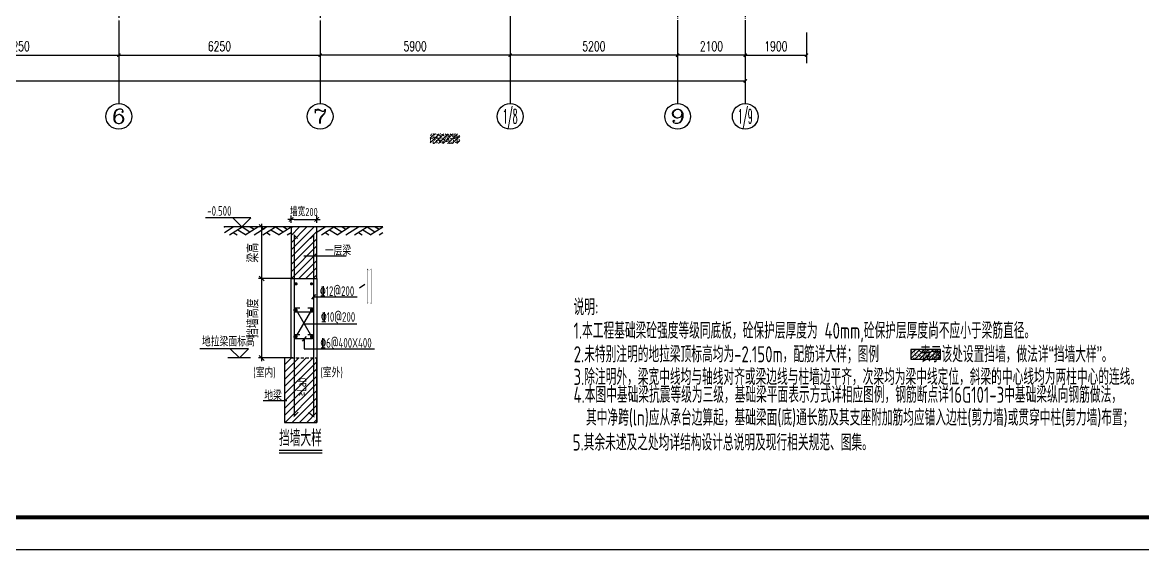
# Model space of a CAD drawing. Extents: x -441005 to 725361, y -182459 to 319313.
# Drawn here: x -154094 to -119313, y -86950 to -70582 of the extents above; entities that cross this region are included whole.
import ezdxf
from ezdxf.enums import TextEntityAlignment as Align

# ---------------------------------------------------------------- set-up
doc = ezdxf.new("R2010")
doc.units = 0
doc.header["$LTSCALE"] = 100
doc.linetypes.add('DASHEDX2', pattern=[1.5, 1, -0.5])
doc.linetypes.add('DOTE', pattern=[2.42, 2, -0.2, 0.02, -0.2])
doc.layers.get('0').update_dxf_attribs({"linetype": 'CONTINUOUS'})
doc.layers.get('Defpoints').update_dxf_attribs({"linetype": 'CONTINUOUS'})
for name, color, linetype in [('AXIS', 3, 'CONTINUOUS'), ('AXIS_TEXT', 7, 'CONTINUOUS'), ('COLU', 7, 'CONTINUOUS'), ('DIM', 3, 'CONTINUOUS'), ('DOTE', 8, 'DOTE'), ('D大样&索引', 7, 'CONTINUOUS'), ('REIN', 1, 'CONTINUOUS'), ('S说明&图名', 4, 'CONTINUOUS'), ('图框', 7, 'CONTINUOUS')]:
    doc.layers.add(name, color=color, linetype=linetype)
doc.layers.add('T填充图层(非模板)', color=251, linetype='CONTINUOUS', lineweight=0)
doc.styles.add('_TCH_AXIS', font='COMPLEX', dxfattribs={"bigfont": 'GBCBIG'})
doc.styles.add('_TCH_DIM_T3', font='simplex_.ttf', dxfattribs={"width": 0.705882, "bigfont": 'GBCBIG'})
doc.styles.add('COMPLEX', font='COMPLEX')
doc.styles.add('TCCAD_Dimension', font='Tssdeng.shx', dxfattribs={"width": 0.7, "bigfont": 'hztxt.shx'})
doc.styles.add('TSSD_Rein', font='Tssdeng.shx', dxfattribs={"width": 0.7, "bigfont": '1.shx'})
doc.dimstyles.new('_TCH_ARCH&&100', dxfattribs={"dimtxt": 297.5, "dimasz": 100, "dimexe": 250, "dimexo": 300, "dimgap": 126.25, "dimtad": 1, "dimdec": 0, "dimzin": 0, "dimdsep": 46, "dimtxsty": '_TCH_DIM_T3', "dimblk": 'ARCHTICK', "dimcen": 0.09, "dimclrt": 7, "dimazin": 2, "dimtfac": 1, "dimtdec": 0, "dimtix": 1, "dimtmove": 2, "dimatfit": 3, "dimfxl": 0, "dimtolj": 1, "dimtzin": 0, "dimarcsym": 0})
doc.dimstyles.new('TCCAD_25_100', dxfattribs={"dimtxt": 250, "dimasz": 100, "dimexe": 125, "dimexo": 125, "dimgap": 100, "dimtad": 1, "dimdec": 0, "dimlfac": 0.25, "dimzin": 0, "dimdsep": 46, "dimtxsty": 'TCCAD_Dimension', "dimblk": '_TCDBK25_100', "dimcen": 0, "dimclrt": 7, "dimadec": 0, "dimazin": 0, "dimtfac": 1, "dimtdec": 0, "dimtix": 1, "dimtmove": 2, "dimatfit": 3, "dimfxl": 0, "dimtolj": 1, "dimtzin": 0, "dimarcsym": 0})
doc.dimstyles.new('TSSD_100_100$0', dxfattribs={"dimtxt": 350, "dimasz": 150, "dimexe": 100, "dimexo": 50, "dimgap": 100, "dimtad": 1, "dimdec": 0, "dimzin": 0, "dimdsep": 46, "dimtxsty": 'TSSD_Rein', "dimblk": 'OBLIQUE', "dimcen": 0, "dimdle": 100, "dimclrt": 7, "dimadec": 0, "dimazin": 0, "dimtfac": 1, "dimtdec": 0, "dimtix": 1, "dimtmove": 2, "dimatfit": 3, "dimfxl": 0, "dimtolj": 1, "dimtzin": 0, "dimarcsym": 0})

# ---------------------------------------------------------------- blocks, each defined once
blk = doc.blocks.new('_AXISO')
blk.add_circle((0, 0), 0.5)
at = {"layer": 'AXIS_TEXT', "style": 'COMPLEX', "width": 1.041667}
blk.add_attdef('A', text='', height=0.56, dxfattribs=at).set_placement((-0.25, -0.28), (0.25, -0.28), align=Align.FIT)
blk = doc.blocks.new('_ArchTick')
at = {"color": 0, "linetype": 'ByBlock', "const_width": 0.4}
blk.add_lwpolyline([(-0.5, -0.5), (0.5, 0.5)], dxfattribs=at)
blk = doc.blocks.new('*D1125')
at = {"layer": 'AXIS', "color": 0, "lineweight": -2}
for p, q in [((-157350, -70900), (-157350, -71850)), ((-151100, -70900), (-151100, -71850)), ((-157350, -71600), (-151100, -71600))]:
    blk.add_line(p, q, dxfattribs=at)
at = {"layer": 'Defpoints', "color": 0}
for p in [(-157350, -70600), (-151100, -70600), (-151100, -71600)]:
    blk.add_point(p, dxfattribs=at)
at = {"layer": 'AXIS', "color": 0, "lineweight": -2, "xscale": 100, "yscale": 100, "zscale": 100, "rotation": 180}
blk.add_blockref('_ArchTick', (-157350, -71600), dxfattribs=at)
at = {"layer": 'AXIS', "color": 0, "lineweight": -2, "xscale": 100, "yscale": 100, "zscale": 100}
blk.add_blockref('_ArchTick', (-151100, -71600), dxfattribs=at)
at = {"layer": 'AXIS', "color": 7, "insert": (-154225, -71325), "char_height": 297.5, "attachment_point": 5, "style": '_TCH_DIM_T3'}
blk.add_mtext('\\A1;6250', dxfattribs=at)
blk = doc.blocks.new('*D1126')
at = {"layer": 'AXIS', "color": 0, "lineweight": -2}
for p, q in [((-151100, -70900), (-151100, -71850)), ((-144850, -70900), (-144850, -71850)), ((-151100, -71600), (-144850, -71600))]:
    blk.add_line(p, q, dxfattribs=at)
at = {"layer": 'Defpoints', "color": 0}
for p in [(-151100, -70600), (-144850, -70600), (-144850, -71600)]:
    blk.add_point(p, dxfattribs=at)
at = {"layer": 'AXIS', "color": 0, "lineweight": -2, "xscale": 100, "yscale": 100, "zscale": 100, "rotation": 180}
blk.add_blockref('_ArchTick', (-151100, -71600), dxfattribs=at)
at = {"layer": 'AXIS', "color": 0, "lineweight": -2, "xscale": 100, "yscale": 100, "zscale": 100}
blk.add_blockref('_ArchTick', (-144850, -71600), dxfattribs=at)
at = {"layer": 'AXIS', "color": 7, "insert": (-147975, -71325), "char_height": 297.5, "attachment_point": 5, "style": '_TCH_DIM_T3'}
blk.add_mtext('\\A1;6250', dxfattribs=at)
blk = doc.blocks.new('*D1131')
at = {"layer": 'AXIS', "color": 0, "lineweight": -2}
for p, q in [((-138950, -70900), (-138950, -71850)), ((-133750, -70900), (-133750, -71850)), ((-133750, -71600), (-138950, -71600))]:
    blk.add_line(p, q, dxfattribs=at)
at = {"layer": 'Defpoints', "color": 0}
for p in [(-138950, -70600), (-133750, -70600), (-138950, -71600)]:
    blk.add_point(p, dxfattribs=at)
at = {"layer": 'AXIS', "color": 0, "lineweight": -2, "xscale": 100, "yscale": 100, "zscale": 100, "rotation": 180}
blk.add_blockref('_ArchTick', (-138950, -71600), dxfattribs=at)
at = {"layer": 'AXIS', "color": 0, "lineweight": -2, "xscale": 100, "yscale": 100, "zscale": 100}
blk.add_blockref('_ArchTick', (-133750, -71600), dxfattribs=at)
at = {"layer": 'AXIS', "color": 7, "insert": (-136350, -71325), "char_height": 297.5, "attachment_point": 5, "style": '_TCH_DIM_T3'}
blk.add_mtext('\\A1;5200', dxfattribs=at)
blk = doc.blocks.new('*D1132')
at = {"layer": 'AXIS', "color": 0, "lineweight": -2}
for p, q in [((-144850, -70900), (-144850, -71850)), ((-138950, -70900), (-138950, -71850)), ((-138950, -71600), (-144850, -71600))]:
    blk.add_line(p, q, dxfattribs=at)
at = {"layer": 'Defpoints', "color": 0}
for p in [(-144850, -70600), (-138950, -70600), (-144850, -71600)]:
    blk.add_point(p, dxfattribs=at)
at = {"layer": 'AXIS', "color": 0, "lineweight": -2, "xscale": 100, "yscale": 100, "zscale": 100, "rotation": 180}
blk.add_blockref('_ArchTick', (-144850, -71600), dxfattribs=at)
at = {"layer": 'AXIS', "color": 0, "lineweight": -2, "xscale": 100, "yscale": 100, "zscale": 100}
blk.add_blockref('_ArchTick', (-138950, -71600), dxfattribs=at)
at = {"layer": 'AXIS', "color": 7, "insert": (-141900, -71325), "char_height": 297.5, "attachment_point": 5, "style": '_TCH_DIM_T3'}
blk.add_mtext('\\A1;5900', dxfattribs=at)
blk = doc.blocks.new('*D1133')
at = {"layer": 'AXIS', "color": 0, "lineweight": -2}
for p, q in [((-185500, -70900), (-185500, -72650)), ((-131650, -70900), (-131650, -72650)), ((-185500, -72400), (-131650, -72400))]:
    blk.add_line(p, q, dxfattribs=at)
at = {"layer": 'Defpoints', "color": 0}
for p in [(-185500, -70600), (-131650, -70600), (-131650, -72400)]:
    blk.add_point(p, dxfattribs=at)
at = {"layer": 'AXIS', "color": 0, "lineweight": -2, "xscale": 100, "yscale": 100, "zscale": 100, "rotation": 180}
blk.add_blockref('_ArchTick', (-185500, -72400), dxfattribs=at)
at = {"layer": 'AXIS', "color": 0, "lineweight": -2, "xscale": 100, "yscale": 100, "zscale": 100}
blk.add_blockref('_ArchTick', (-131650, -72400), dxfattribs=at)
at = {"layer": 'AXIS', "color": 7, "insert": (-158575, -72125), "char_height": 297.5, "attachment_point": 5, "style": '_TCH_DIM_T3'}
blk.add_mtext('\\A1;53850', dxfattribs=at)
blk = doc.blocks.new('*D1138')
at = {"layer": 'AXIS', "color": 0, "lineweight": -2}
for p, q in [((-133750, -70900), (-133750, -71850)), ((-131650, -70900), (-131650, -71850)), ((-131650, -71600), (-133750, -71600))]:
    blk.add_line(p, q, dxfattribs=at)
at = {"layer": 'Defpoints', "color": 0}
for p in [(-133750, -70600), (-131650, -70600), (-133750, -71600)]:
    blk.add_point(p, dxfattribs=at)
at = {"layer": 'AXIS', "color": 0, "lineweight": -2, "xscale": 100, "yscale": 100, "zscale": 100, "rotation": 180}
blk.add_blockref('_ArchTick', (-133750, -71600), dxfattribs=at)
at = {"layer": 'AXIS', "color": 0, "lineweight": -2, "xscale": 100, "yscale": 100, "zscale": 100}
blk.add_blockref('_ArchTick', (-131650, -71600), dxfattribs=at)
at = {"layer": 'AXIS', "color": 7, "insert": (-132700, -71325), "char_height": 297.5, "attachment_point": 5, "style": '_TCH_DIM_T3'}
blk.add_mtext('\\A1;2100', dxfattribs=at)
blk = doc.blocks.new('*D1139')
at = {"layer": 'AXIS', "color": 0, "lineweight": -2}
for p, q in [((-131650, -70900), (-131650, -71850)), ((-129750, -70900), (-129750, -71850)), ((-131650, -71600), (-129750, -71600))]:
    blk.add_line(p, q, dxfattribs=at)
at = {"layer": 'Defpoints', "color": 0}
for p in [(-131650, -70600), (-129750, -70600), (-129750, -71600)]:
    blk.add_point(p, dxfattribs=at)
at = {"layer": 'AXIS', "color": 0, "lineweight": -2, "xscale": 100, "yscale": 100, "zscale": 100, "rotation": 180}
blk.add_blockref('_ArchTick', (-131650, -71600), dxfattribs=at)
at = {"layer": 'AXIS', "color": 0, "lineweight": -2, "xscale": 100, "yscale": 100, "zscale": 100}
blk.add_blockref('_ArchTick', (-129750, -71600), dxfattribs=at)
at = {"layer": 'AXIS', "color": 7, "insert": (-130700, -71325), "char_height": 297.5, "attachment_point": 5, "style": '_TCH_DIM_T3'}
blk.add_mtext('\\A1;1900', dxfattribs=at)
blk = doc.blocks.new('_OBLIQUE')
at = {"color": 0, "linetype": 'ByBlock'}
blk.add_line((-0.5, -0.5), (0.5, 0.5), dxfattribs=at)
blk = doc.blocks.new('*D1151')
at = {"layer": 'Defpoints', "color": 0}
for p in [(-146663, -78534), (-145650, -78534), (-145650, -81000)]:
    blk.add_point(p, dxfattribs=at)
at = {"layer": 'DIM', "color": 0, "lineweight": -2}
for p, q in [((-145700, -78534), (-146763, -78534)), ((-146663, -81100), (-146663, -78434)), ((-145700, -81000), (-146763, -81000))]:
    blk.add_line(p, q, dxfattribs=at)
at = {"layer": 'DIM', "color": 0, "lineweight": -2, "xscale": 150, "yscale": 150, "zscale": 150}
for p, rotation in [((-146663, -78534), 90), ((-146663, -81000), 270)]:
    blk.add_blockref('_OBLIQUE', p, dxfattribs=dict(at, rotation=rotation))
at = {"layer": 'DIM', "color": 7, "insert": (-146938, -79767), "char_height": 350, "attachment_point": 5, "rotation": 90, "style": 'TSSD_Rein'}
blk.add_mtext('\\A1;挡墙高度', dxfattribs=at)
blk = doc.blocks.new('素土夯实')
at = {"layer": 'D大样&索引', "color": 6}
for p, q in [((0, -168), (273, 0)), ((156, -240), (545, 0)), ((545, 0), (789, -150)), ((643, -240), (1032, 0)), ((798, 0), (915, -72)), ((273, -168), (389, -240)), ((409, -84), (652, -234)), ((915, -240), (1032, -168))]:
    blk.add_line(p, q, dxfattribs=at)
blk.add_point((0, 0), dxfattribs=at)
blk = doc.blocks.new('_TCDBK25_100')
blk.add_line((-1, 0), (1, 0))
at = {"const_width": 0.25}
blk.add_lwpolyline([(-0.7, -0.7), (0.7, 0.7)], dxfattribs=at)
blk = doc.blocks.new('*D1152')
at = {"layer": 'Defpoints', "color": 0}
for p in [(-144953, -76699), (-145753, -76934), (-144953, -76934)]:
    blk.add_point(p, dxfattribs=at)
at = {"layer": 'D大样&索引', "color": 0, "lineweight": -2}
for p, q in [((-145753, -76809), (-145753, -76574)), ((-145653, -76699), (-145053, -76699)), ((-144953, -76809), (-144953, -76574))]:
    blk.add_line(p, q, dxfattribs=at)
at = {"layer": 'D大样&索引', "color": 0, "lineweight": -2, "xscale": 100, "yscale": 100, "zscale": 100, "rotation": 180}
blk.add_blockref('_TCDBK25_100', (-145753, -76699), dxfattribs=at)
at = {"layer": 'D大样&索引', "color": 0, "lineweight": -2, "xscale": 100, "yscale": 100, "zscale": 100}
blk.add_blockref('_TCDBK25_100', (-144953, -76699), dxfattribs=at)
at = {"layer": 'D大样&索引', "color": 7, "insert": (-145353, -76473), "char_height": 250, "attachment_point": 5, "style": 'TCCAD_Dimension'}
blk.add_mtext('\\A1;墙宽200', dxfattribs=at)
blk = doc.blocks.new('*D1153')
at = {"layer": 'Defpoints', "color": 0}
for p in [(-146663, -76934), (-145650, -76934), (-145650, -78534)]:
    blk.add_point(p, dxfattribs=at)
at = {"layer": 'DIM', "color": 0, "lineweight": -2}
for p, q in [((-146663, -78634), (-146663, -76834)), ((-145700, -76934), (-146763, -76934)), ((-145700, -78534), (-146763, -78534))]:
    blk.add_line(p, q, dxfattribs=at)
at = {"layer": 'DIM', "color": 0, "lineweight": -2, "xscale": 150, "yscale": 150, "zscale": 150}
for p, rotation in [((-146663, -76934), 90), ((-146663, -78534), 270)]:
    blk.add_blockref('_OBLIQUE', p, dxfattribs=dict(at, rotation=rotation))
at = {"layer": 'DIM', "color": 7, "insert": (-146938, -77734), "char_height": 350, "attachment_point": 5, "rotation": 90, "style": 'TSSD_Rein'}
blk.add_mtext('\\A1;梁高', dxfattribs=at)
blk = doc.blocks.new('A2+1_2')
at = {"layer": '图框'}
blk.add_lwpolyline([(0, 0), (89100, 0), (89100, 42000), (0, 42000)], close=True, dxfattribs=at)
at = {"layer": '图框', "const_width": 120}
blk.add_lwpolyline([(2500, 1000), (88100, 1000), (88100, 41000), (2500, 41000)], close=True, dxfattribs=at)

msp = doc.modelspace()

# ---------------------------------------------------------------- hatches: boundary and pattern name
at = {"layer": 'D大样&索引'}
h = msp.add_hatch(dxfattribs=at)
h.set_pattern_fill('ANSI31', color=256, scale=50, style=0)
h.set_pattern_definition([(45, (-281983.71, 6361.72), (-112.2532, 112.2532), [])])
h.paths.add_polyline_path([(-144953, -76933.8), (-144967.8, -76933.8), (-145753, -76933.8), (-145753, -78533.8), (-144953, -78533.8)])
h = msp.add_hatch(dxfattribs=at)
h.set_pattern_fill('ANSI31', color=256, scale=50, style=0)
h.set_pattern_definition([(45, (-294503.04, -597733.8), (-112.2532, 112.2532), [])])
h.paths.add_polyline_path([(-145953, -83000), (-144953, -83000), (-144953, -81000), (-145753, -81000), (-145953, -81000)])
h.paths.add_polyline_path([(-145238.3, -82225.8), (-145238.3, -81524.7), (-145608.1, -81524.7), (-145608.1, -82225.8)], flags=24)
at = {"layer": 'T填充图层(非模板)'}
h = msp.add_hatch(dxfattribs=at)
h.set_pattern_fill('钢筋混凝土', color=4, scale=20, style=0, pattern_type=2)
h.set_pattern_definition([(45, (-247038.92, 11698.89), (-70.71068, 70.71068), []), (50, (-247038.92, 11698.89), (143.45204, -12.55043), [15, -165]), (355, (-247038.92, 11698.89), (-27.75027, 150.43843), [12, -132]), (100.4514, (-247026.96, 11697.85), (115.70188, 137.88791), [12.74804, -140.22842]), (46.1842, (-247038.92, 11738.9), (213.4482, -33.1038), [22.5, -247.5]), (96.6356, (-247021.13, 11736.13), (186.93254, 194.82357), [19.12206, -210.3426]), (351.1842, (-247038.92, 11738.9), (186.9324, 194.82372), [18, -198]), (21, (-247018.92, 11728.89), (119.38141, -80.52378), [15, -165]), (326, (-247018.92, 11728.89), (48.66307, 145.03001), [12, -132]), (71.4514, (-247008.97, 11722.18), (168.04453, 64.5061), [12.74804, -140.22842]), (37.5, (-247038.916, 11698.89), (2.431971, 66.57877), [1, -130.4, 1, -134, 1, -132.5]), (7.5, (-247038.92, 11698.89), (52.613907, 78.882342), [1, -76.4, 1, -127.4, 1, -50.5]), (327.5, (-247083.516, 11698.89), (106.764487, -4.510974), [1, -50, 1, -156, 1, -207]), (317.5, (-247103.52, 11698.89), (116.637234, 20.020996), [1, -65, 1, -103.6, 1, -147])])
h.paths.add_polyline_path([(-140510.6, -74041.1), (-141431.3, -74041.1), (-141431.3, -74341.1), (-140510.6, -74341.1)])
h = msp.add_hatch(dxfattribs=at)
h.set_pattern_fill('钢筋混凝土', color=4, scale=20, style=0, pattern_type=2)
h.set_pattern_definition([(45, (-232113.92, 4998.89), (-70.71068, 70.71068), []), (50, (-232113.92, 4998.89), (143.45204, -12.55043), [15, -165]), (355, (-232113.92, 4998.89), (-27.75027, 150.43843), [12, -132]), (100.4514, (-232101.96, 4997.85), (115.70188, 137.88791), [12.74804, -140.22842]), (46.1842, (-232113.92, 5038.9), (213.4482, -33.1038), [22.5, -247.5]), (96.6356, (-232096.13, 5036.13), (186.93254, 194.82357), [19.12206, -210.3426]), (351.1842, (-232113.92, 5038.9), (186.9324, 194.82372), [18, -198]), (21, (-232093.92, 5028.89), (119.38141, -80.52378), [15, -165]), (326, (-232093.92, 5028.89), (48.66307, 145.03001), [12, -132]), (71.4514, (-232083.97, 5022.18), (168.04453, 64.5061), [12.74804, -140.22842]), (37.5, (-232113.916, 4998.89), (2.431971, 66.57877), [1, -130.4, 1, -134, 1, -132.5]), (7.5, (-232113.92, 4998.89), (52.613907, 78.882342), [1, -76.4, 1, -127.4, 1, -50.5]), (327.5, (-232158.516, 4998.89), (106.764487, -4.510974), [1, -50, 1, -156, 1, -207]), (317.5, (-232178.52, 4998.89), (116.637234, 20.020996), [1, -65, 1, -103.6, 1, -147])])
h.paths.add_polyline_path([(-125585.6, -80741.1), (-126506.3, -80741.1), (-126506.3, -81041.1), (-125585.6, -81041.1)])

# ---------------------------------------------------------------- linework, layer by layer
at = {"layer": 'AXIS'}
for p, q in [((-151100, -70600), (-151100, -73100)), ((-144850, -70600), (-144850, -73100)), ((-138950, -70600), (-138950, -73100)), ((-133750, -70600), (-133750, -73100)), ((-131650, -70600), (-131650, -73100))]:
    msp.add_line(p, q, dxfattribs=at)
at = {"layer": 'COLU'}
msp.add_lwpolyline([(-145753, -78533.8), (-144953, -78533.8), (-144953, -76933.8), (-145753, -76933.8)], close=True, dxfattribs=at)
at = {"layer": 'DIM'}
for p, q in [((-147016.2, -76933.8), (-147707.3, -76933.8)), ((-144166.2, -76933.8), (-144857.3, -76933.8)), ((-147016.2, -81000), (-147715.7, -81000))]:
    msp.add_line(p, q, dxfattribs=at)
at = {"layer": 'DOTE', "ltscale": 2}
for p, q in [((-133750, -52600), (-133750, -70600)), ((-131650, -52600), (-131650, -70600)), ((-151100, -53100), (-151100, -70600)), ((-144850, -53100), (-144850, -70600)), ((-138950, -64400), (-138950, -70600))]:
    msp.add_line(p, q, dxfattribs=at)
at = {"layer": 'D大样&索引'}
for p, q in [((-145753, -76933.8), (-147817.8, -76933.8)), ((-142903, -76933.8), (-144967.8, -76933.8)), ((-145353, -77834.1), (-144036.5, -77834.1)), ((-143629, -78827.5), (-143458.5, -78711.9)), ((-144990.6, -79029.7), (-145113.5, -79175)), ((-145052, -79102.4), (-143698.1, -79102.4)), ((-145117, -79510.9), (-145610.7, -80359.7)), ((-145597.9, -79510.9), (-145117, -80338.3)), ((-145357.4, -79938.3), (-143710, -79938.3)), ((-145285.8, -80330.6), (-145408.7, -80475.9)), ((-145347.3, -80403.3), (-145347.3, -80719.8)), ((-145347.3, -80719.8), (-143164.9, -80719.8)), ((-145886.1, -82334.1), (-146619.6, -82334.1))]:
    msp.add_line(p, q, dxfattribs=at)
at = {"layer": 'D大样&索引', "linetype": 'DASHEDX2'}
msp.add_line((-145753, -81000), (-144953, -81000), dxfattribs=at)
at = {"layer": 'D大样&索引', "color": 4}
msp.add_line((-146126.3, -83946.1), (-144784.2, -83946.1), dxfattribs=at)
at = {"layer": 'D大样&索引'}
for points in [[(-147565, -76651), (-147282.1, -76933.8), (-146999.3, -76651), (-148405.7, -76651)], [(-145753, -81000), (-145753, -78533.8), (-144953, -78533.8), (-144953, -83000)], [(-147640.5, -80717.2), (-147357.7, -81000), (-147074.8, -80717.2), (-148589.1, -80717.2)], [(-145753, -81000), (-145953, -81000), (-145953, -83000), (-144953, -83000), (-144953, -81000)]]:
    msp.add_lwpolyline(points, dxfattribs=at)
at = {"layer": 'D大样&索引', "color": 4, "const_width": 40}
msp.add_lwpolyline([(-146125.9, -83866.1), (-144783.8, -83866.1)], dxfattribs=at)
at = {"layer": 'REIN', "color": 1}
for points, const_width in [([(-145528.8, -82681.8), (-145654, -82799.8), (-145654, -77188.3), (-145548, -77294.3)], 40), ([(-145158.1, -77294.3), (-145052, -77188.3), (-145052, -82814.9), (-145213.2, -82691)], 40), ([(-143359.2, -79283.2), (-143390.5, -79312.6), (-143390.5, -78238.3), (-143353.5, -78275.3)], 10), ([(-143300.9, -79283.2), (-143269.6, -79312.6), (-143269.6, -78238.3), (-143306.6, -78275.3)], 10)]:
    msp.add_lwpolyline(points, dxfattribs=dict(at, const_width=const_width))
at = {"layer": 'REIN', "color": 1, "const_width": 50}
for points in [[(-145622.9, -78699.7, 1), (-145572.9, -78699.7, 1)], [(-145142, -78699.7, 1), (-145092, -78699.7, 1)], [(-145622.9, -79510.9, 1), (-145572.9, -79510.9, 1)], [(-145142, -79510.9, 1), (-145092, -79510.9, 1)], [(-145622.9, -80338.3, 1), (-145572.9, -80338.3, 1)], [(-145142, -80338.3, 1), (-145092, -80338.3, 1)]]:
    msp.add_lwpolyline(points, format="xyb", close=True, dxfattribs=at)
at = {"layer": 'REIN', "color": 1, "const_width": 40}
for points in [[(-145477.9, -79445.9), (-145597.9, -79445.9, 1), (-145597.9, -79575.9), (-145117, -79575.9, 1), (-145117, -79445.9), (-145237, -79445.9)], [(-145477.9, -80273.3), (-145597.9, -80273.3, 1), (-145597.9, -80403.3), (-145117, -80403.3, 1), (-145117, -80273.3), (-145237, -80273.3)]]:
    msp.add_lwpolyline(points, format="xyb", dxfattribs=at)
at = {"layer": 'S说明&图名', "color": 5}
msp.add_lwpolyline([(-126506.3, -81041.1), (-125585.6, -81041.1), (-125585.6, -80741.1), (-126506.3, -80741.1)], close=True, dxfattribs=at)

# ---------------------------------------------------------------- block references
msp.add_blockref('A2+1_2', (-196000, -86950))
at = {"layer": 'AXIS'}
ref = msp.add_blockref('_AXISO', (-151100, -73500), dxfattribs=dict(at, xscale=800, yscale=800, zscale=800))
ref.add_attrib('A', '6', dxfattribs={"layer": 'AXIS_TEXT', "height": 452.5, "style": '_TCH_AXIS', "width": 1.5}).set_placement((-151326.3, -73726.3), (-150873.7, -73726.3), align=Align.FIT)
ref = msp.add_blockref('_AXISO', (-144850, -73500), dxfattribs=dict(at, xscale=800, yscale=800, zscale=800))
ref.add_attrib('A', '7', dxfattribs={"layer": 'AXIS_TEXT', "height": 452.5, "style": '_TCH_AXIS', "width": 1.5}).set_placement((-145076.3, -73726.3), (-144623.7, -73726.3), align=Align.FIT)
ref = msp.add_blockref('_AXISO', (-138950, -73500), dxfattribs=dict(at, xscale=800, yscale=800, zscale=800))
ref.add_attrib('A', '1/8', dxfattribs={"layer": 'AXIS_TEXT', "height": 452.55, "style": '_TCH_AXIS', "width": 0.411765}).set_placement((-139176.3, -73726.3), (-138723.7, -73726.3), align=Align.FIT)
ref = msp.add_blockref('_AXISO', (-133750, -73500), dxfattribs=dict(at, xscale=800, yscale=800, zscale=800))
ref.add_attrib('A', '9', dxfattribs={"layer": 'AXIS_TEXT', "height": 452.5, "style": '_TCH_AXIS', "width": 1.5}).set_placement((-133976.3, -73726.3), (-133523.7, -73726.3), align=Align.FIT)
ref = msp.add_blockref('_AXISO', (-131650, -73500), dxfattribs=dict(at, xscale=800, yscale=800, zscale=800))
ref.add_attrib('A', '1/9', dxfattribs={"layer": 'AXIS_TEXT', "height": 452.55, "style": '_TCH_AXIS', "width": 0.411765}).set_placement((-131876.3, -73726.3), (-131423.7, -73726.3), align=Align.FIT)
at = {"layer": 'D大样&索引'}
for p in [(-147817.8, -76933.8), (-146785.1, -76933.8), (-144967.8, -76933.8), (-143935.1, -76933.8)]:
    msp.add_blockref('素土夯实', p, dxfattribs=at)

# ---------------------------------------------------------------- texts
at = {"layer": 'D大样&索引', "style": 'TSSD_Rein', "width": 0.7}
for s, p in [('-0.500', (-148354.6, -76586.5)), ('一层梁', (-144705, -77815)), ('%%13212@200', (-144855.5, -79075.7)), ('%%13210@200', (-144825.9, -79878.4)), ('地拉梁面标高', (-148517.6, -80642.1)), ('%%1326@400X400', (-144842.5, -80683.1)), ('(室内)', (-146926.4, -81605.8)), ('(室外)', (-144841.3, -81605.8)), ('地梁', (-146584.4, -82315))]:
    msp.add_text(s, height=300, dxfattribs=at).set_placement(p)
msp.add_text('≥Lab', height=300, rotation=90, dxfattribs=at).set_placement((-145281.1, -82184))
at = {"layer": 'D大样&索引', "linetype": 'ByBlock', "style": 'TSSD_Rein', "width": 0.7}
msp.add_text('挡墙大样', height=500, dxfattribs=at).set_placement((-146125.7, -83742))
at = {"layer": 'S说明&图名', "style": 'TSSD_Rein', "width": 0.7}
for s, p in [('说明:', (-136980.6, -79672.4)), ('1.本工程基础梁砼强度等级同底板，砼保护层厚度为 40mm,砼保护层厚度尚不应小于梁筋直径。', (-136982.6, -80402.7)), ('3.除注明外，梁宽中线均与轴线对齐或梁边线与柱墙边平齐，次梁均为梁中线定位，斜梁的中心线均为两柱中心的连线。', (-136982.6, -81839.3))]:
    msp.add_text(s, height=500, rotation=0.00001, dxfattribs=at).set_placement(p)
at = {"layer": 'S说明&图名', "color": 2, "style": 'TSSD_Rein', "width": 0.7}
msp.add_text('2.未特别注明的地拉梁顶标高均为-2.150m，配筋详大样；图例      表示该处设置挡墙，做法详“挡墙大样”。', height=500, rotation=0.00001, dxfattribs=at).set_placement((-136977.1, -81135.4))
at = {"layer": 'S说明&图名', "style": 'TSSD_Rein', "width": 0.7}
for s, p in [('4.本图中基础梁抗震等级为三级，基础梁平面表示方式详相应图例，钢筋断点详16G101-3中基础梁纵向钢筋做法，', (-136982.3, -82543.1)), ('其中净跨(ln)应从承台边算起，基础梁面(底)通长筋及其支座附加筋均应锚入边柱(剪力墙)或贯穿中柱(剪力墙)布置；', (-136594.9, -83250.8))]:
    msp.add_text(s, height=500, rotation=0.00001, dxfattribs=at).set_placement(p, align=Align.BOTTOM_LEFT)
msp.add_text('5.其余未述及之处均详结构设计总说明及现行相关规范、图集。', height=500, dxfattribs=at).set_placement((-137007.8, -84025), align=Align.BOTTOM_LEFT)

# ---------------------------------------------------------------- dimensions: what is measured, and where the dimension line sits
at = {"layer": 'AXIS'}
for p1, p2, distance, picture, middle in [((-185500, -70600), (-131650, -70600), -1800, '*D1133', (-158575, -72125)), ((-157350, -70600), (-151100, -70600), -1000, '*D1125', (-154225, -71325)), ((-151100, -70600), (-144850, -70600), -1000, '*D1126', (-147975, -71325)), ((-138950, -70600), (-144850, -70600), 1000, '*D1132', (-141900, -71325)), ((-133750, -70600), (-138950, -70600), 1000, '*D1131', (-136350, -71325)), ((-131650, -70600), (-133750, -70600), 1000, '*D1138', (-132700, -71325))]:
    dim = msp.add_aligned_dim(p1=p1, p2=p2, distance=distance, dimstyle='_TCH_ARCH&&100', dxfattribs=at)
    dim.commit()
    dim.dimension.update_dxf_attribs({"geometry": picture, "text_midpoint": middle})
dim = msp.add_linear_dim(base=(-129750, -71600), p1=(-131650, -70600), p2=(-129750, -70600), dimstyle='_TCH_ARCH&&100', dxfattribs=at)
dim.commit()
dim.dimension.update_dxf_attribs({"geometry": '*D1139', "text_midpoint": (-130700, -71325)})
at = {"layer": 'DIM', "color": 1}
for base, p1, p2, text, picture, middle in [((-146663.1, -76933.8), (-145650, -78533.8), (-145650, -76933.8), '梁高', '*D1153', (-146938.1, -77733.8)), ((-146663.1, -78533.8), (-145650, -81000), (-145650, -78533.8), '挡墙高度', '*D1151', (-146938.1, -79766.9))]:
    dim = msp.add_linear_dim(base=base, p1=p1, p2=p2, angle=90, text=text, dimstyle='TSSD_100_100$0', dxfattribs=at)
    dim.commit()
    dim.dimension.update_dxf_attribs({"geometry": picture, "text_midpoint": middle})
at = {"layer": 'D大样&索引'}
dim = msp.add_linear_dim(base=(-144953, -76699.5), p1=(-145753, -76933.8), p2=(-144953, -76933.8), text='墙宽<>', dimstyle='TCCAD_25_100', dxfattribs=at)
dim.commit()
dim.dimension.update_dxf_attribs({"geometry": '*D1152', "text_midpoint": (-145353, -76473.2)})

doc.saveas('drawing.dxf')
